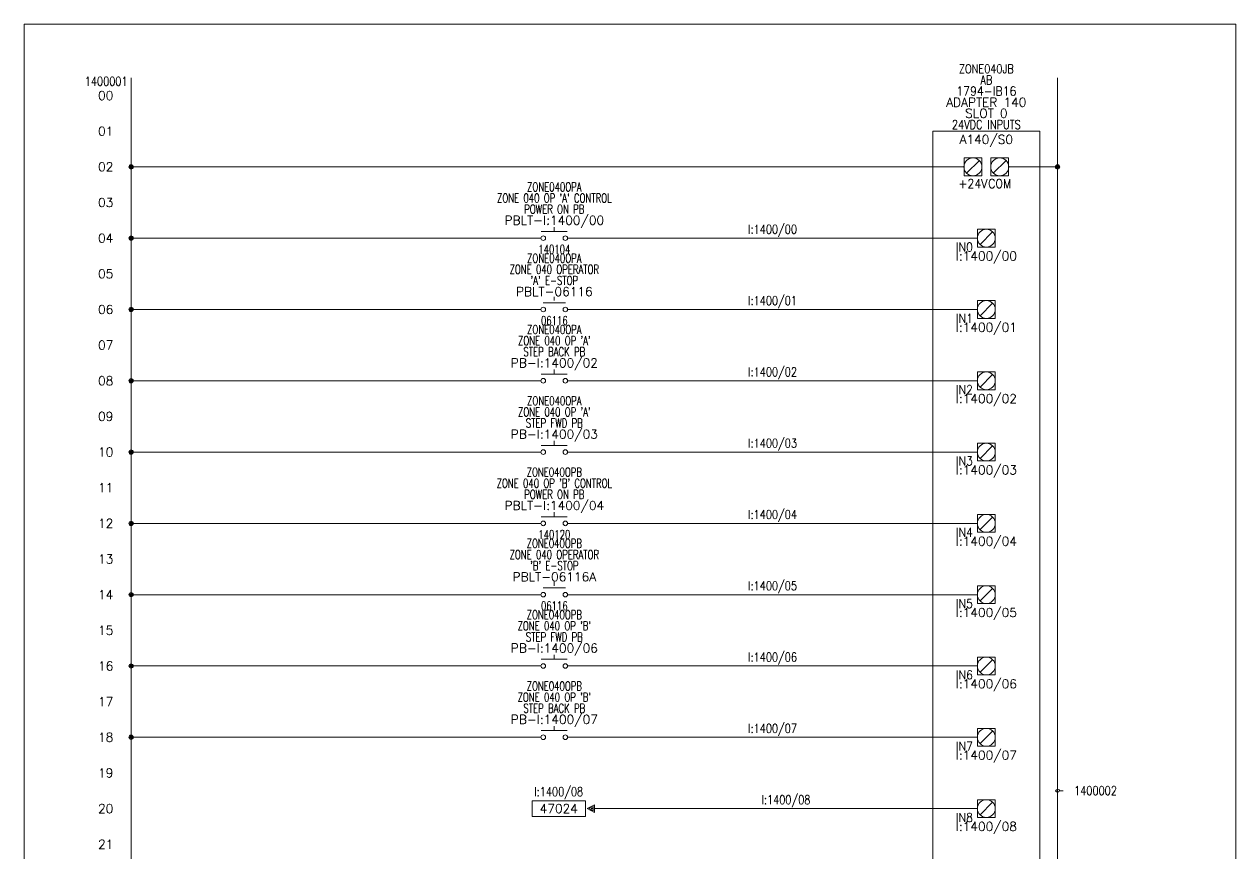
# Model space of a CAD drawing. Header units: inches. Extents: x 0 to 17, y 0 to 23.
# Drawn here: x 0 to 17, y 11.38 to 23 of the extents above; entities that cross this region are included whole.
import ezdxf
from ezdxf.enums import TextEntityAlignment as Align

# ---------------------------------------------------------------- set-up
doc = ezdxf.new("R2010")
doc.units = ezdxf.units.IN
doc.header["$MEASUREMENT"] = 0
doc.layers.get('0').update_dxf_attribs({"lineweight": 5})
for name, color, linetype, lineweight in [('DESC', 1, 'Continuous', 5), ('DESCCHILD', 1, 'Continuous', 5), ('LOC', 252, 'Continuous', 5), ('MISC', 2, 'Continuous', 5), ('SYMS', 7, 'Continuous', 5), ('TAGFIXED', 7, 'Continuous', 5), ('TAGS', 2, 'Continuous', 5), ('TERMS', 2, 'Continuous', 5), ('Title_Block_Info', 2, 'Continuous', 5), ('WIREFIXED', 3, 'Continuous', 5), ('WIRENO', 1, 'Continuous', 5), ('WIRES', 7, 'Continuous', 5), ('XREF', 1, 'Continuous', 5), ('XREFCHILD', 1, 'Continuous', 5)]:
    doc.layers.add(name, color=color, linetype=linetype, lineweight=lineweight)
doc.styles.get("Standard").update_dxf_attribs({"font": 'romans.shx'})
doc.styles.add('WD', font='romans.shx')

# ---------------------------------------------------------------- blocks, each defined once
blk = doc.blocks.new('TB_P')
at = {"color": 5, "linetype": 'Continuous'}
blk.add_lwpolyline([(0, 0), (17, 0), (17, 23), (0, 23)], close=True, dxfattribs=at)
at = {"color": 2, "linetype": 'Continuous', "style": 'WD', "flags": 1}
for tag, p in [('REV1_NO', (1.734, 3.29)), ('REV1_BY', (7.303, 3.29)), ('REV1_DATE', (9.562, 3.29)), ('REV2_NO', (1.734, 3.04)), ('REV2_BY', (7.303, 3.04)), ('REV2_DATE', (9.562, 3.04)), ('REV3_NO', (1.734, 2.79)), ('REV3_BY', (7.303, 2.79)), ('REV3_DATE', (9.562, 2.79)), ('REV4_NO', (1.734, 2.54)), ('REV4_BY', (7.303, 2.54)), ('REV4_DATE', (9.562, 2.54)), ('REV5_NO', (1.734, 2.29)), ('REV5_BY', (7.303, 2.29)), ('REV5_DATE', (9.562, 2.29)), ('REV6_NO', (1.734, 2.04)), ('REV6_BY', (7.303, 2.04)), ('REV6_DATE', (9.562, 2.04)), ('REV7_NO', (1.734, 1.79)), ('REV7_BY', (7.303, 1.79)), ('REV7_DATE', (9.562, 1.79)), ('REV8_NO', (1.734, 1.54)), ('REV8_BY', (7.303, 1.54)), ('REV8_DATE', (9.562, 1.54)), ('REV9_NO', (1.734, 1.29)), ('REV9_BY', (7.303, 1.29)), ('REV9_DATE', (9.562, 1.29))]:
    blk.add_attdef(tag, text='', height=0.15, dxfattribs=at).set_placement(p, align=Align.MIDDLE_CENTER)
for tag, p in [('REV1_CHANGE', (2.292, 3.29)), ('REV2_CHANGE', (2.292, 3.04)), ('REV3_CHANGE', (2.292, 2.79)), ('REV4_CHANGE', (2.292, 2.54)), ('REV5_CHANGE', (2.292, 2.29)), ('REV6_CHANGE', (2.292, 2.04)), ('REV7_CHANGE', (2.292, 1.79)), ('REV8_CHANGE', (2.292, 1.54)), ('REV9_CHANGE', (2.292, 1.29))]:
    blk.add_attdef(tag, text='', height=0.15, dxfattribs=at).set_placement(p, align=Align.MIDDLE_LEFT)
at = {"layer": 'Title_Block_Info', "ltscale": 0.1}
for tag, p in [('CUSTOMER', (6.842, 0.833)), ('JOB DESCRIPTION LINE', (6.842, 0.5)), ('DRAWING DESCRIPTION', (6.842, 0.167))]:
    blk.add_attdef(tag, text='', height=0.15, dxfattribs=at).set_placement(p, align=Align.MIDDLE_LEFT)
at = {"layer": 'Title_Block_Info', "ltscale": 0.1, "style": 'WD'}
for tag, p in [('JOB #', (12.752, 0.833)), ('SEC. NO.', (14.75, 0.833)), ('SHT. NO.', (16.312, 0.833)), ('NAME', (12.795, 0.5)), ('DATE', (14.496, 0.5)), ('REV', (16.194, 0.5))]:
    blk.add_attdef(tag, text='', height=0.125, dxfattribs=at).set_placement(p, align=Align.MIDDLE_CENTER)
blk.add_attdef('FILE NUMBER', text='', height=0.125, dxfattribs=at).set_placement((12.591, 0.167), align=Align.MIDDLE_LEFT)
blk = doc.blocks.new('WD_MLRH')
at = {"color": 2, "style": 'WD'}
blk.add_attdef('RUNGFIRST', text='', height=0.125, dxfattribs=at).set_placement((-0.25, 0), align=Align.MIDDLE_RIGHT)
at = {"style": 'WD', "flags": 1}
for tag, p in [('RUNGHORV', (-0.25, -0.127)), ('RUNGINC', (-0.25, -0.163)), ('WIRE-START', (-0.25, -0.356)), ('WIREMODE', (-0.25, -0.281)), ('RUNGDIST', (-0.25, -0.2)), ('RUNGCNT', (-0.25, -0.237)), ('WIREFMT', (-0.25, -0.321)), ('WIRE-GSUF', (-0.25, -0.396)), ('PH3SPACE', (-0.25, -0.437))]:
    blk.add_attdef(tag, text='', height=0.025, dxfattribs=at).set_placement(p, align=Align.RIGHT)
blk = doc.blocks.new('WD_WNV')
at = {"linetype": 'Continuous', "style": 'WD', "width": 0.8}
blk.add_attdef('WIRENO', text='', height=0.125, dxfattribs=at).set_placement((-0.05, 0), align=Align.MIDDLE_RIGHT)
blk = doc.blocks.new('PLCIO_12AFA')
at = {"layer": 'SYMS'}
for p, q in [((0.75, 0.5), (-0.75, 0.5)), ((-0.75, 0.5), (-0.75, -16.375)), ((0.75, -16.375), (0.75, 0.5)), ((-0.312, 0.125), (-0.062, 0.125)), ((-0.312, -0.125), (-0.312, 0.125)), ((-0.098, 0.089), (-0.277, -0.089)), ((-0.062, 0.125), (-0.062, -0.125)), ((0.062, 0.125), (0.312, 0.125)), ((0.062, -0.125), (0.062, 0.125)), ((0.277, 0.089), (0.098, -0.089)), ((0.312, 0.125), (0.312, -0.125)), ((-0.062, -0.125), (-0.312, -0.125)), ((0.312, -0.125), (0.062, -0.125)), ((-0.125, -0.875), (0.125, -0.875)), ((-0.125, -1.125), (-0.125, -0.875)), ((-0.125, -0.875), (0.125, -0.875)), ((-0.125, -1.125), (-0.125, -0.875)), ((0.088, -0.912), (-0.088, -1.088)), ((0.125, -0.875), (0.125, -1.125)), ((0.125, -0.875), (0.125, -1.125)), ((0.125, -1.125), (-0.125, -1.125)), ((0.125, -1.125), (-0.125, -1.125)), ((-0.125, -1.875), (0.125, -1.875)), ((-0.125, -2.125), (-0.125, -1.875)), ((-0.125, -1.875), (0.125, -1.875)), ((-0.125, -2.125), (-0.125, -1.875)), ((0.088, -1.912), (-0.088, -2.088)), ((0.125, -1.875), (0.125, -2.125)), ((0.125, -1.875), (0.125, -2.125)), ((0.125, -2.125), (-0.125, -2.125)), ((0.125, -2.125), (-0.125, -2.125)), ((-0.125, -2.875), (0.125, -2.875)), ((-0.125, -3.125), (-0.125, -2.875)), ((-0.125, -2.875), (0.125, -2.875)), ((-0.125, -3.125), (-0.125, -2.875)), ((0.125, -2.875), (0.125, -3.125)), ((0.125, -2.875), (0.125, -3.125)), ((0.088, -2.912), (-0.088, -3.088)), ((0.125, -3.125), (-0.125, -3.125)), ((0.125, -3.125), (-0.125, -3.125)), ((-0.125, -3.875), (0.125, -3.875)), ((-0.125, -4.125), (-0.125, -3.875)), ((-0.125, -3.875), (0.125, -3.875)), ((-0.125, -4.125), (-0.125, -3.875)), ((0.125, -3.875), (0.125, -4.125)), ((0.125, -3.875), (0.125, -4.125)), ((0.088, -3.912), (-0.088, -4.088)), ((0.125, -4.125), (-0.125, -4.125)), ((0.125, -4.125), (-0.125, -4.125)), ((-0.125, -4.875), (0.125, -4.875)), ((-0.125, -5.125), (-0.125, -4.875)), ((-0.125, -4.875), (0.125, -4.875)), ((-0.125, -5.125), (-0.125, -4.875)), ((0.088, -4.912), (-0.088, -5.088)), ((0.125, -4.875), (0.125, -5.125)), ((0.125, -4.875), (0.125, -5.125)), ((0.125, -5.125), (-0.125, -5.125)), ((0.125, -5.125), (-0.125, -5.125)), ((-0.125, -5.875), (0.125, -5.875)), ((-0.125, -6.125), (-0.125, -5.875)), ((-0.125, -5.875), (0.125, -5.875)), ((-0.125, -6.125), (-0.125, -5.875)), ((0.088, -5.912), (-0.088, -6.088)), ((0.125, -5.875), (0.125, -6.125)), ((0.125, -5.875), (0.125, -6.125)), ((0.125, -6.125), (-0.125, -6.125)), ((0.125, -6.125), (-0.125, -6.125)), ((-0.125, -6.875), (0.125, -6.875)), ((-0.125, -7.125), (-0.125, -6.875)), ((-0.125, -6.875), (0.125, -6.875)), ((-0.125, -7.125), (-0.125, -6.875)), ((0.088, -6.912), (-0.088, -7.088)), ((0.125, -6.875), (0.125, -7.125)), ((0.125, -6.875), (0.125, -7.125)), ((0.125, -7.125), (-0.125, -7.125)), ((0.125, -7.125), (-0.125, -7.125)), ((-0.125, -7.875), (0.125, -7.875)), ((-0.125, -8.125), (-0.125, -7.875)), ((-0.125, -7.875), (0.125, -7.875)), ((-0.125, -8.125), (-0.125, -7.875)), ((0.088, -7.912), (-0.088, -8.088)), ((0.125, -7.875), (0.125, -8.125)), ((0.125, -7.875), (0.125, -8.125)), ((0.125, -8.125), (-0.125, -8.125)), ((0.125, -8.125), (-0.125, -8.125)), ((-0.125, -8.875), (0.125, -8.875)), ((-0.125, -9.125), (-0.125, -8.875)), ((-0.125, -8.875), (0.125, -8.875)), ((-0.125, -9.125), (-0.125, -8.875)), ((0.088, -8.912), (-0.088, -9.088)), ((0.125, -8.875), (0.125, -9.125)), ((0.125, -8.875), (0.125, -9.125)), ((0.125, -9.125), (-0.125, -9.125)), ((0.125, -9.125), (-0.125, -9.125)), ((-0.125, -9.875), (0.125, -9.875)), ((-0.125, -10.125), (-0.125, -9.875)), ((-0.125, -9.875), (0.125, -9.875)), ((-0.125, -10.125), (-0.125, -9.875)), ((0.088, -9.912), (-0.088, -10.088)), ((0.125, -9.875), (0.125, -10.125)), ((0.125, -9.875), (0.125, -10.125)), ((0.125, -10.125), (-0.125, -10.125)), ((0.125, -10.125), (-0.125, -10.125)), ((-0.125, -10.875), (0.125, -10.875)), ((-0.125, -11.125), (-0.125, -10.875)), ((-0.125, -10.875), (0.125, -10.875)), ((-0.125, -11.125), (-0.125, -10.875)), ((0.125, -10.875), (0.125, -11.125)), ((0.125, -10.875), (0.125, -11.125)), ((0.088, -10.912), (-0.088, -11.088)), ((0.125, -11.125), (-0.125, -11.125)), ((0.125, -11.125), (-0.125, -11.125)), ((-0.125, -11.875), (0.125, -11.875)), ((-0.125, -12.125), (-0.125, -11.875)), ((-0.125, -11.875), (0.125, -11.875)), ((-0.125, -12.125), (-0.125, -11.875)), ((0.125, -11.875), (0.125, -12.125)), ((0.125, -11.875), (0.125, -12.125)), ((0.088, -11.912), (-0.088, -12.088)), ((0.125, -12.125), (-0.125, -12.125)), ((0.125, -12.125), (-0.125, -12.125)), ((-0.125, -12.875), (0.125, -12.875)), ((-0.125, -13.125), (-0.125, -12.875)), ((-0.125, -12.875), (0.125, -12.875)), ((-0.125, -13.125), (-0.125, -12.875)), ((0.088, -12.912), (-0.088, -13.088)), ((0.125, -12.875), (0.125, -13.125)), ((0.125, -12.875), (0.125, -13.125)), ((0.125, -13.125), (-0.125, -13.125)), ((0.125, -13.125), (-0.125, -13.125)), ((-0.125, -13.875), (0.125, -13.875)), ((-0.125, -14.125), (-0.125, -13.875)), ((-0.125, -13.875), (0.125, -13.875)), ((-0.125, -14.125), (-0.125, -13.875)), ((0.088, -13.912), (-0.088, -14.088)), ((0.125, -13.875), (0.125, -14.125)), ((0.125, -13.875), (0.125, -14.125)), ((0.125, -14.125), (-0.125, -14.125)), ((0.125, -14.125), (-0.125, -14.125)), ((-0.125, -14.875), (0.125, -14.875)), ((-0.125, -15.125), (-0.125, -14.875)), ((-0.125, -14.875), (0.125, -14.875)), ((-0.125, -15.125), (-0.125, -14.875)), ((0.088, -14.912), (-0.088, -15.088)), ((0.125, -14.875), (0.125, -15.125)), ((0.125, -14.875), (0.125, -15.125)), ((0.125, -15.125), (-0.125, -15.125)), ((0.125, -15.125), (-0.125, -15.125)), ((-0.125, -15.875), (0.125, -15.875)), ((-0.125, -16.125), (-0.125, -15.875)), ((-0.125, -15.875), (0.125, -15.875)), ((-0.125, -16.125), (-0.125, -15.875)), ((0.088, -15.912), (-0.088, -16.088)), ((0.125, -15.875), (0.125, -16.125)), ((0.125, -15.875), (0.125, -16.125)), ((0.125, -16.125), (-0.125, -16.125)), ((0.125, -16.125), (-0.125, -16.125)), ((-0.75, -16.375), (0.75, -16.375))]:
    blk.add_line(p, q, dxfattribs=at)
for centre, radius in [((-0.188, 0), 0.126), ((0.188, 0), 0.126), ((0, -1), 0.125), ((0, -2), 0.125), ((0, -3), 0.125), ((0, -4), 0.125), ((0, -5), 0.125), ((0, -6), 0.125), ((0, -7), 0.125), ((0, -8), 0.125), ((0, -9), 0.125), ((0, -10), 0.125), ((0, -11), 0.125), ((0, -12), 0.125), ((0, -13), 0.125), ((0, -14), 0.125), ((0, -15), 0.125), ((0, -16), 0.125)]:
    blk.add_circle(centre, radius, dxfattribs=at)
at = {"layer": 'SYMS', "style": 'WD'}
for tag, width, p in [('INST', 0.8, (0, 1.482)), ('LOC', 0.8, (0, 1.312)), ('MFG', 0.8, (0, 1.156)), ('CAT', 0.9, (0, 1)), ('DESC', 0.8, (0, 0.53)), ('TERM01L', 0.75, (-0.188, 0.156)), ('TERM01R', 0.75, (0.188, 0.156)), ('TERM02', 0.9, (0, -0.812)), ('TERM03', 0.9, (0, -1.812)), ('TERM04', 0.9, (0, -2.812)), ('TERM05', 0.9, (0, -3.812)), ('TERM06', 0.9, (0, -4.812)), ('TERM07', 0.9, (0, -5.812)), ('TERM08', 0.9, (0, -6.812)), ('TERM09', 0.9, (0, -7.812)), ('TERM10', 0.9, (0, -8.812)), ('TERM11', 0.9, (0, -9.812)), ('TERM12', 0.9, (0, -10.812)), ('TERM13', 0.9, (0, -11.812)), ('TERM14', 0.9, (0, -12.812)), ('TERM15', 0.9, (0, -13.812)), ('TERM16', 0.9, (0, -14.812)), ('TERM17', 0.9, (0, -15.812))]:
    blk.add_attdef(tag, text='', height=0.125, dxfattribs=dict(at, width=width)).set_placement(p, align=Align.CENTER)
at = {"layer": 'SYMS', "linetype": 'Continuous', "style": 'WD', "flags": 9}
blk.add_attdef('ASSYCODE', text='', height=0.01, dxfattribs=at).set_placement((0.23, 1.071), align=Align.CENTER)
at = {"layer": 'SYMS', "style": 'WD'}
for tag, p in [('LINE1', (0, 0.844)), ('LINE2', (0, 0.688)), ('TAG', (0, 0.322))]:
    blk.add_attdef(tag, text='', height=0.125, dxfattribs=at).set_placement(p, align=Align.CENTER)
at = {"layer": 'SYMS', "style": 'WD', "flags": 1}
for tag, p in [('X4TERM01L', (-0.312, 0)), ('X1TERM01R', (0.312, 0)), ('X4TERM02', (-0.125, -1)), ('X4TERM03', (-0.125, -2)), ('X4TERM04', (-0.125, -3)), ('X4TERM05', (-0.125, -4)), ('X4TERM06', (-0.125, -5)), ('X4TERM07', (-0.125, -6)), ('X4TERM08', (-0.125, -7)), ('X4TERM09', (-0.125, -8)), ('X4TERM10', (-0.125, -9)), ('X4TERM11', (-0.125, -10)), ('X4TERM12', (-0.125, -11)), ('X4TERM13', (-0.125, -12)), ('X4TERM14', (-0.125, -13)), ('X4TERM15', (-0.125, -14)), ('X4TERM16', (-0.125, -15)), ('X4TERM17', (-0.125, -16))]:
    blk.add_attdef(tag, p, '', height=0.01, dxfattribs=at)
at = {"layer": 'SYMS', "style": 'WD', "width": 0.9}
for tag, p in [('TERMDESC01L', (-0.188, -0.172)), ('TERMDESC01R', (0.188, -0.172))]:
    blk.add_attdef(tag, text='', height=0.125, dxfattribs=at).set_placement(p, align=Align.TOP_CENTER)
for tag, p in [('DESCA02', (1.25, -0.969)), ('DESCB02', (1.25, -1.125)), ('DESCC02', (1.25, -1.281)), ('DESCD02', (1.25, -1.438)), ('DESCE02', (1.25, -1.594)), ('DESCA03', (1.25, -1.969)), ('DESCB03', (1.25, -2.125)), ('DESCC03', (1.25, -2.281)), ('DESCD03', (1.25, -2.438)), ('DESCE03', (1.25, -2.594)), ('DESCA04', (1.25, -2.969)), ('DESCB04', (1.25, -3.125)), ('DESCC04', (1.25, -3.281)), ('DESCD04', (1.25, -3.438)), ('DESCE04', (1.25, -3.594)), ('DESCA05', (1.25, -3.969)), ('DESCB05', (1.25, -4.125)), ('DESCC05', (1.25, -4.281)), ('DESCD05', (1.25, -4.438)), ('DESCE05', (1.25, -4.594)), ('DESCA06', (1.25, -4.969)), ('DESCB06', (1.25, -5.125)), ('DESCC06', (1.25, -5.281)), ('DESCD06', (1.25, -5.438)), ('DESCE06', (1.25, -5.594)), ('DESCA07', (1.25, -5.969)), ('DESCB07', (1.25, -6.125)), ('DESCC07', (1.25, -6.281)), ('DESCD07', (1.25, -6.438)), ('DESCE07', (1.25, -6.594)), ('DESCA08', (1.25, -6.969)), ('DESCB08', (1.25, -7.125)), ('DESCC08', (1.25, -7.281)), ('DESCD08', (1.25, -7.438)), ('DESCE08', (1.25, -7.594)), ('DESCA09', (1.25, -7.969)), ('DESCB09', (1.25, -8.125)), ('DESCC09', (1.25, -8.281)), ('DESCD09', (1.25, -8.438)), ('DESCE09', (1.25, -8.594)), ('DESCA10', (1.25, -8.969)), ('DESCB10', (1.25, -9.125)), ('DESCC10', (1.25, -9.281)), ('DESCD10', (1.25, -9.438)), ('DESCE10', (1.25, -9.594)), ('DESCA11', (1.25, -9.969)), ('DESCB11', (1.25, -10.125)), ('DESCC11', (1.25, -10.281)), ('DESCD11', (1.25, -10.438)), ('DESCE11', (1.25, -10.594)), ('DESCA12', (1.25, -10.969)), ('DESCB12', (1.25, -11.125)), ('DESCC12', (1.25, -11.281)), ('DESCD12', (1.25, -11.438)), ('DESCE12', (1.25, -11.594)), ('DESCA13', (1.25, -11.969)), ('DESCB13', (1.25, -12.125)), ('DESCC13', (1.25, -12.281)), ('DESCD13', (1.25, -12.438)), ('DESCE13', (1.25, -12.594)), ('DESCA14', (1.25, -12.969)), ('DESCB14', (1.25, -13.125)), ('DESCC14', (1.25, -13.281)), ('DESCD14', (1.25, -13.438)), ('DESCE14', (1.25, -13.594)), ('DESCA15', (1.25, -13.969)), ('DESCB15', (1.25, -14.125)), ('DESCC15', (1.25, -14.281)), ('DESCD15', (1.25, -14.438)), ('DESCE15', (1.25, -14.594)), ('DESCA16', (1.25, -14.969)), ('DESCB16', (1.25, -15.125)), ('DESCC16', (1.25, -15.281)), ('DESCD16', (1.25, -15.438)), ('DESCE16', (1.25, -15.594)), ('DESCA17', (1.25, -15.969)), ('DESCB17', (1.25, -16.125)), ('DESCC17', (1.25, -16.281)), ('DESCD17', (1.25, -16.438)), ('DESCE17', (1.25, -16.594))]:
    blk.add_attdef(tag, p, '', height=0.125, dxfattribs=at)
for tag, p in [('TERMDESC02', (-0.188, -1.062)), ('TERMDESC03', (-0.188, -2.062)), ('TERMDESC04', (-0.188, -3.062)), ('TERMDESC05', (-0.188, -4.062)), ('TERMDESC06', (-0.188, -5.062)), ('TERMDESC07', (-0.188, -6.062)), ('TERMDESC08', (-0.188, -7.062)), ('TERMDESC09', (-0.188, -8.062)), ('TERMDESC10', (-0.188, -9.062)), ('TERMDESC11', (-0.188, -10.062)), ('TERMDESC12', (-0.188, -11.062)), ('TERMDESC13', (-0.188, -12.062)), ('TERMDESC14', (-0.188, -13.062)), ('TERMDESC15', (-0.188, -14.062)), ('TERMDESC16', (-0.188, -15.062)), ('TERMDESC17', (-0.188, -16.062))]:
    blk.add_attdef(tag, text='', height=0.125, dxfattribs=at).set_placement(p, align=Align.TOP_RIGHT)
at = {"layer": 'SYMS', "style": 'WD'}
for tag, p in [('TAGA02', (0, -1.188)), ('TAGA03', (0, -2.188)), ('TAGA04', (0, -3.188)), ('TAGA05', (0, -4.188)), ('TAGA06', (0, -5.188)), ('TAGA07', (0, -6.188)), ('TAGA08', (0, -7.188)), ('TAGA09', (0, -8.188)), ('TAGA10', (0, -9.188)), ('TAGA11', (0, -10.188)), ('TAGA12', (0, -11.188)), ('TAGA13', (0, -12.188)), ('TAGA14', (0, -13.188)), ('TAGA15', (0, -14.188)), ('TAGA16', (0, -15.188)), ('TAGA17', (0, -16.188))]:
    blk.add_attdef(tag, text='', height=0.125, dxfattribs=at).set_placement(p, align=Align.TOP_CENTER)
blk = doc.blocks.new('WDDOT')
for radius in [0.03, 0.0187, 0.00929]:
    blk.add_circle((0, 0), radius)
blk = doc.blocks.new('HPB11L')
for p, q in [((-0.185, 0.094), (0.18, 0.094)), ((0, 0.156), (0, 0.094))]:
    blk.add_line(p, q)
for centre in [(-0.155, 0), (0.155, 0)]:
    blk.add_circle(centre, 0.0322)
at = {"style": 'WD', "width": 0.7}
for tag, p in [('INST', (0, 0.826)), ('LOC', (0, 0.656)), ('DESC1', (0, 0.5)), ('DESC2', (0, 0.344)), ('XREF', (0, -0.219))]:
    blk.add_attdef(tag, text='', height=0.125, dxfattribs=at).set_placement(p, align=Align.CENTER)
at = {"style": 'WD'}
blk.add_attdef('TAG1', text='', height=0.125, dxfattribs=at).set_placement((0, 0.188), align=Align.CENTER)
for tag, p in [('X2LINK', (0, 0.219)), ('X8LINK', (0, 0))]:
    blk.add_attdef(tag, p, '', height=0.01, dxfattribs=at)
for tag, p, flags in [('X4TERM01', (-0.188, 0), 1), ('X1TERM02', (0.188, 0), 1), ('FAMILY', (0.205, 0.152), 9), ('CONTACT', (0.205, 0.136), 1)]:
    blk.add_attdef(tag, p, '', height=0.01, dxfattribs=dict(at, flags=flags))
at = {"linetype": 'Continuous', "style": 'WD', "flags": 9}
for tag, p in [('ASSYCODE', (0.233, 0.073)), ('MFG', (0.228, 0.089)), ('CAT', (0.23, 0.108))]:
    blk.add_attdef(tag, text='', height=0.01, dxfattribs=at).set_placement(p, align=Align.CENTER)
at = {"linetype": 'Continuous', "style": 'WD', "flags": 8}
blk.add_attdef('TERM01', text='', height=0.125, dxfattribs=at).set_placement((-0.25, -0.031), align=Align.TOP_RIGHT)
blk.add_attdef('TERM02', text='', height=0.125, dxfattribs=at).set_placement((0.25, -0.031), align=Align.TOP_LEFT)
blk = doc.blocks.new('HPB11')
for p, q in [((-0.185, 0.094), (0.18, 0.094)), ((0, 0.156), (0, 0.094))]:
    blk.add_line(p, q)
for centre in [(-0.155, 0), (0.155, 0)]:
    blk.add_circle(centre, 0.0322)
at = {"style": 'WD', "width": 0.7}
for tag, p in [('INST', (0, 0.826)), ('LOC', (0, 0.656)), ('DESC1', (0, 0.5)), ('DESC2', (0, 0.344)), ('XREF', (0, -0.219))]:
    blk.add_attdef(tag, text='', height=0.125, dxfattribs=at).set_placement(p, align=Align.CENTER)
at = {"style": 'WD'}
blk.add_attdef('TAG1', text='', height=0.125, dxfattribs=at).set_placement((0, 0.188), align=Align.CENTER)
for tag, p in [('X2LINK', (0, 0.219)), ('X8LINK', (0, 0))]:
    blk.add_attdef(tag, p, '', height=0.01, dxfattribs=at)
for tag, p, flags in [('X4TERM01', (-0.188, 0), 1), ('X1TERM02', (0.188, 0), 1), ('FAMILY', (0.205, 0.152), 9), ('CONTACT', (0.205, 0.136), 1)]:
    blk.add_attdef(tag, p, '', height=0.01, dxfattribs=dict(at, flags=flags))
at = {"linetype": 'Continuous', "style": 'WD', "flags": 9}
for tag, p in [('ASSYCODE', (0.23, 0.071)), ('MFG', (0.228, 0.089)), ('CAT', (0.23, 0.108))]:
    blk.add_attdef(tag, text='', height=0.01, dxfattribs=at).set_placement(p, align=Align.CENTER)
at = {"linetype": 'Continuous', "style": 'WD', "flags": 8}
blk.add_attdef('TERM01', text='', height=0.125, dxfattribs=at).set_placement((-0.25, -0.031), align=Align.TOP_RIGHT)
blk.add_attdef('TERM02', text='', height=0.125, dxfattribs=at).set_placement((0.25, -0.031), align=Align.TOP_LEFT)
blk = doc.blocks.new('HPB21')
for p, q in [((0, 0.178), (0, 0.125)), ((-0.156, 0.094), (0.156, 0.094))]:
    blk.add_line(p, q)
for centre in [(-0.155, 0), (0.155, 0)]:
    blk.add_circle(centre, 0.0322)
at = {"style": 'WD', "width": 0.7}
for tag, p in [('INST', (0, 0.826)), ('LOC', (0, 0.656)), ('DESC1', (0, 0.5)), ('DESC2', (0, 0.344)), ('XREF', (0, -0.219))]:
    blk.add_attdef(tag, text='', height=0.125, dxfattribs=at).set_placement(p, align=Align.CENTER)
at = {"style": 'WD'}
blk.add_attdef('TAG2', text='', height=0.125, dxfattribs=at).set_placement((0, 0.188), align=Align.CENTER)
for tag, p in [('X2LINK', (0, 0.219)), ('X8LINK', (0, 0))]:
    blk.add_attdef(tag, p, '', height=0.01, dxfattribs=at)
for tag, p, flags in [('X4TERM01', (-0.188, 0), 1), ('FAMILY', (0.056, 0.127), 9), ('CONTACT', (0.056, 0.111), 9), ('X1TERM02', (0.188, 0), 1)]:
    blk.add_attdef(tag, p, '', height=0.01, dxfattribs=dict(at, flags=flags))
at = {"linetype": 'Continuous', "style": 'WD', "flags": 8}
blk.add_attdef('TERM01', text='', height=0.125, dxfattribs=at).set_placement((-0.25, -0.031), align=Align.TOP_RIGHT)
blk.add_attdef('TERM02', text='', height=0.125, dxfattribs=at).set_placement((0.25, -0.031), align=Align.TOP_LEFT)
blk = doc.blocks.new('WD_WNH')
at = {"linetype": 'Continuous', "style": 'WD', "width": 0.8}
blk.add_attdef('WIRENO', text='', height=0.125, dxfattribs=at).set_placement((0, 0.0625), align=Align.CENTER)
blk = doc.blocks.new('HA2S3')
for p, q in [((-0.125, 0.109), (-0.875, 0.109)), ((-0.875, 0.109), (-0.875, -0.109)), ((-0.125, 0.109), (-0.125, -0.109)), ((0, 0.055), (-0.102, 0)), ((-0.102, 0), (0, -0.055)), ((-0.078, 0), (-0.016, 0.031)), ((-0.016, -0.031), (-0.078, 0)), ((-0.047, 0), (-0.031, 0.008)), ((-0.031, -0.008), (-0.047, 0)), ((-0.031, 0.008), (-0.031, -0.008)), ((-0.016, 0.031), (-0.016, -0.031)), ((0, -0.055), (0, 0.055)), ((-0.875, -0.109), (-0.125, -0.109))]:
    blk.add_line(p, q)
at = {"style": 'WD', "width": 0.8, "flags": 8}
for tag, p in [('DESC1', (-0.5, 0.487)), ('WIRENO', (-0.5, 0.3))]:
    blk.add_attdef(tag, text='', height=0.125, dxfattribs=at).set_placement(p, align=Align.TOP_CENTER)
at = {"style": 'WD'}
blk.add_attdef('XREF', text='', height=0.125, dxfattribs=at).set_placement((-0.5, -0.062), align=Align.CENTER)
at = {"style": 'WD', "flags": 1}
for tag, p in [('SIGCODE', (-0.099, 0.066)), ('X1TERM01', (0, 0))]:
    blk.add_attdef(tag, p, '', height=0.01, dxfattribs=at)

msp = doc.modelspace()

# ---------------------------------------------------------------- linework, layer by layer
at = {"layer": 'WIRENO'}
msp.add_lwpolyline([(14.576, 12.251), (14.531, 12.251), (14.515, 12.266), (14.484, 12.265), (14.469, 12.249), (14.485, 12.234), (14.516, 12.235), (14.524, 12.243)], dxfattribs=at)
at = {"layer": 'WIRES'}
for p, q in [((1.5, 22.25), (1.5, 2.25)), ((14.5, 22.25), (14.5, 2.25)), ((1.5, 21), (13.188, 21)), ((13.812, 21), (14.5, 21)), ((1.5, 20), (7.25, 20)), ((7.625, 20), (13.375, 20)), ((1.5, 19), (7.25, 19)), ((7.625, 19), (13.375, 19)), ((1.5, 18), (7.25, 18)), ((7.625, 18), (13.375, 18)), ((1.5, 17), (7.25, 17)), ((7.625, 17), (13.375, 17)), ((1.5, 16), (7.25, 16)), ((7.625, 16), (13.375, 16)), ((1.5, 15), (7.25, 15)), ((7.625, 15), (13.375, 15)), ((1.5, 14), (7.25, 14)), ((7.625, 14), (13.375, 14)), ((1.5, 13), (7.25, 13)), ((7.625, 13), (13.375, 13)), ((13.375, 12), (8, 12))]:
    msp.add_line(p, q, dxfattribs=at)

# ---------------------------------------------------------------- block references
msp.add_blockref('TB_P', (0, 0))
msp.add_blockref('WD_MLRH', (1.5, 22)).add_auto_attribs({'RUNGFIRST': '00'})
at = {"layer": 'SYMS'}
ref = msp.add_blockref('PLCIO_12AFA', (13.5, 21), dxfattribs=at)
ref.add_attrib('TERMDESC01L', '+24V', dxfattribs={"layer": 'TERMS', "height": 0.125, "style": 'WD', "width": 0.9}).set_placement((13.312, 20.828), align=Align.TOP_CENTER)
ref.add_attrib('TERMDESC01R', 'COM', dxfattribs={"layer": 'TERMS', "height": 0.125, "style": 'WD', "width": 0.9}).set_placement((13.688, 20.828), align=Align.TOP_CENTER)
ref.add_attrib('CAT', '1794-IB16', dxfattribs={"layer": 'MISC', "height": 0.125, "style": 'WD', "width": 0.9}).set_placement((13.5, 22), align=Align.CENTER)
ref.add_attrib('TAG', 'A140/S0', dxfattribs={"layer": 'TAGS', "height": 0.125, "style": 'WD'}).set_placement((13.5, 21.322), align=Align.CENTER)
ref.add_attrib('LINE1', 'ADAPTER 140', dxfattribs={"layer": 'MISC', "height": 0.125, "style": 'WD'}).set_placement((13.5, 21.844), align=Align.CENTER)
ref.add_attrib('DESC', '24VDC INPUTS', dxfattribs={"layer": 'DESC', "height": 0.125, "style": 'WD', "width": 0.8}).set_placement((13.5, 21.53), align=Align.CENTER)
ref.add_attrib('LINE2', 'SLOT 0', dxfattribs={"layer": 'MISC', "height": 0.125, "style": 'WD'}).set_placement((13.5, 21.688), align=Align.CENTER)
ref.add_attrib('MFG', 'AB', dxfattribs={"layer": 'MISC', "height": 0.125, "style": 'WD', "width": 0.8}).set_placement((13.5, 22.156), align=Align.CENTER)
ref.add_attrib('LOC', 'ZONE040JB', dxfattribs={"layer": 'LOC', "height": 0.125, "style": 'WD', "width": 0.8}).set_placement((13.5, 22.312), align=Align.CENTER)
ref.add_attrib('TAGA02', 'I:1400/00', dxfattribs={"layer": 'TAGS', "height": 0.125, "style": 'WD'}).set_placement((13.5, 19.812), align=Align.TOP_CENTER)
ref.add_attrib('TERMDESC02', 'IN0', dxfattribs={"layer": 'TERMS', "height": 0.125, "style": 'WD', "width": 0.9}).set_placement((13.312, 19.938), align=Align.TOP_RIGHT)
ref.add_attrib('TAGA03', 'I:1400/01', dxfattribs={"layer": 'TAGS', "height": 0.125, "style": 'WD'}).set_placement((13.5, 18.812), align=Align.TOP_CENTER)
ref.add_attrib('TERMDESC03', 'IN1', dxfattribs={"layer": 'TERMS', "height": 0.125, "style": 'WD', "width": 0.9}).set_placement((13.312, 18.938), align=Align.TOP_RIGHT)
ref.add_attrib('TAGA04', 'I:1400/02', dxfattribs={"layer": 'TAGS', "height": 0.125, "style": 'WD'}).set_placement((13.5, 17.812), align=Align.TOP_CENTER)
ref.add_attrib('TERMDESC04', 'IN2', dxfattribs={"layer": 'TERMS', "height": 0.125, "style": 'WD', "width": 0.9}).set_placement((13.312, 17.938), align=Align.TOP_RIGHT)
ref.add_attrib('TAGA05', 'I:1400/03', dxfattribs={"layer": 'TAGS', "height": 0.125, "style": 'WD'}).set_placement((13.5, 16.812), align=Align.TOP_CENTER)
ref.add_attrib('TERMDESC05', 'IN3', dxfattribs={"layer": 'TERMS', "height": 0.125, "style": 'WD', "width": 0.9}).set_placement((13.312, 16.938), align=Align.TOP_RIGHT)
ref.add_attrib('TAGA06', 'I:1400/04', dxfattribs={"layer": 'TAGS', "height": 0.125, "style": 'WD'}).set_placement((13.5, 15.812), align=Align.TOP_CENTER)
ref.add_attrib('TERMDESC06', 'IN4', dxfattribs={"layer": 'TERMS', "height": 0.125, "style": 'WD', "width": 0.9}).set_placement((13.312, 15.938), align=Align.TOP_RIGHT)
ref.add_attrib('TAGA07', 'I:1400/05', dxfattribs={"layer": 'TAGS', "height": 0.125, "style": 'WD'}).set_placement((13.5, 14.812), align=Align.TOP_CENTER)
ref.add_attrib('TERMDESC07', 'IN5', dxfattribs={"layer": 'TERMS', "height": 0.125, "style": 'WD', "width": 0.9}).set_placement((13.312, 14.938), align=Align.TOP_RIGHT)
ref.add_attrib('TAGA08', 'I:1400/06', dxfattribs={"layer": 'TAGS', "height": 0.125, "style": 'WD'}).set_placement((13.5, 13.812), align=Align.TOP_CENTER)
ref.add_attrib('TERMDESC08', 'IN6', dxfattribs={"layer": 'TERMS', "height": 0.125, "style": 'WD', "width": 0.9}).set_placement((13.312, 13.938), align=Align.TOP_RIGHT)
ref.add_attrib('TAGA09', 'I:1400/07', dxfattribs={"layer": 'TAGS', "height": 0.125, "style": 'WD'}).set_placement((13.5, 12.812), align=Align.TOP_CENTER)
ref.add_attrib('TERMDESC09', 'IN7', dxfattribs={"layer": 'TERMS', "height": 0.125, "style": 'WD', "width": 0.9}).set_placement((13.312, 12.938), align=Align.TOP_RIGHT)
ref.add_attrib('TAGA10', 'I:1400/08', dxfattribs={"layer": 'TAGS', "height": 0.125, "style": 'WD'}).set_placement((13.5, 11.812), align=Align.TOP_CENTER)
ref.add_attrib('TERMDESC10', 'IN8', dxfattribs={"layer": 'TERMS', "height": 0.125, "style": 'WD', "width": 0.9}).set_placement((13.312, 11.938), align=Align.TOP_RIGHT)
ref.add_attrib('TAGA11', 'I:1400/09', dxfattribs={"layer": 'TAGS', "height": 0.125, "style": 'WD'}).set_placement((13.5, 10.812), align=Align.TOP_CENTER)
ref.add_attrib('TERMDESC11', 'IN9', dxfattribs={"layer": 'TERMS', "height": 0.125, "style": 'WD', "width": 0.9}).set_placement((13.312, 10.938), align=Align.TOP_RIGHT)
ref.add_attrib('TAGA12', 'I:1400/10', dxfattribs={"layer": 'TAGS', "height": 0.125, "style": 'WD'}).set_placement((13.5, 9.812), align=Align.TOP_CENTER)
ref.add_attrib('TERMDESC12', 'IN10', dxfattribs={"layer": 'TERMS', "height": 0.125, "style": 'WD', "width": 0.9}).set_placement((13.312, 9.938), align=Align.TOP_RIGHT)
ref.add_attrib('TAGA13', 'I:1400/11', dxfattribs={"layer": 'TAGS', "height": 0.125, "style": 'WD'}).set_placement((13.5, 8.812), align=Align.TOP_CENTER)
ref.add_attrib('TERMDESC13', 'IN11', dxfattribs={"layer": 'TERMS', "height": 0.125, "style": 'WD', "width": 0.9}).set_placement((13.312, 8.938), align=Align.TOP_RIGHT)
ref.add_attrib('TAGA14', 'I:1400/12', dxfattribs={"layer": 'TAGS', "height": 0.125, "style": 'WD'}).set_placement((13.5, 7.812), align=Align.TOP_CENTER)
ref.add_attrib('TERMDESC14', 'IN12', dxfattribs={"layer": 'TERMS', "height": 0.125, "style": 'WD', "width": 0.9}).set_placement((13.312, 7.938), align=Align.TOP_RIGHT)
ref.add_attrib('TAGA15', 'I:1400/13', dxfattribs={"layer": 'TAGS', "height": 0.125, "style": 'WD'}).set_placement((13.5, 6.812), align=Align.TOP_CENTER)
ref.add_attrib('TERMDESC15', 'IN13', dxfattribs={"layer": 'TERMS', "height": 0.125, "style": 'WD', "width": 0.9}).set_placement((13.312, 6.938), align=Align.TOP_RIGHT)
ref.add_attrib('TAGA16', 'I:1400/14', dxfattribs={"layer": 'TAGS', "height": 0.125, "style": 'WD'}).set_placement((13.5, 5.812), align=Align.TOP_CENTER)
ref.add_attrib('TERMDESC16', 'IN14', dxfattribs={"layer": 'TERMS', "height": 0.125, "style": 'WD', "width": 0.9}).set_placement((13.312, 5.938), align=Align.TOP_RIGHT)
ref.add_attrib('TAGA17', 'I:1400/15', dxfattribs={"layer": 'TAGS', "height": 0.125, "style": 'WD'}).set_placement((13.5, 4.812), align=Align.TOP_CENTER)
ref.add_attrib('TERMDESC17', 'IN15', dxfattribs={"layer": 'TERMS', "height": 0.125, "style": 'WD', "width": 0.9}).set_placement((13.312, 4.938), align=Align.TOP_RIGHT)
for p in [(1.5, 21), (14.5, 21), (1.5, 20), (1.5, 19), (1.5, 18), (1.5, 17), (1.5, 16), (1.5, 15), (1.5, 14), (1.5, 13)]:
    msp.add_blockref('WDDOT', p, dxfattribs=at)
ref = msp.add_blockref('HPB11L', (7.438, 20), dxfattribs=at)
ref.add_attrib('TAG1F', 'PBLT-I:1400/00', dxfattribs={"layer": 'TAGFIXED', "height": 0.125, "style": 'WD'}).set_placement((7.438, 20.188), align=Align.CENTER)
ref.add_attrib('DESC1', "ZONE 040 OP 'A' CONTROL", dxfattribs={"layer": 'DESC', "height": 0.125, "style": 'WD', "width": 0.7}).set_placement((7.438, 20.5), align=Align.CENTER)
ref.add_attrib('DESC2', 'POWER ON PB', dxfattribs={"layer": 'DESC', "height": 0.125, "style": 'WD', "width": 0.7}).set_placement((7.438, 20.344), align=Align.CENTER)
ref.add_attrib('XREF', '140104', dxfattribs={"layer": 'XREF', "height": 0.125, "style": 'WD', "width": 0.7}).set_placement((7.438, 19.781), align=Align.CENTER)
ref.add_attrib('LOC', 'ZONE040OPA', dxfattribs={"layer": 'LOC', "height": 0.125, "style": 'WD', "width": 0.7}).set_placement((7.438, 20.656), align=Align.CENTER)
ref = msp.add_blockref('HPB21', (7.438, 19), dxfattribs=at)
ref.add_attrib('TAG2', 'PBLT-06116', dxfattribs={"layer": 'TAGS', "height": 0.125, "style": 'WD'}).set_placement((7.438, 19.188), align=Align.CENTER)
ref.add_attrib('DESC1', 'ZONE 040 OPERATOR', dxfattribs={"layer": 'DESCCHILD', "height": 0.125, "style": 'WD', "width": 0.7}).set_placement((7.438, 19.5), align=Align.CENTER)
ref.add_attrib('DESC2', "'A' E-STOP", dxfattribs={"layer": 'DESCCHILD', "height": 0.125, "style": 'WD', "width": 0.7}).set_placement((7.438, 19.344), align=Align.CENTER)
ref.add_attrib('XREF', '06116', dxfattribs={"layer": 'XREFCHILD', "height": 0.125, "style": 'WD', "width": 0.7}).set_placement((7.438, 18.781), align=Align.CENTER)
ref.add_attrib('LOC', 'ZONE040OPA', dxfattribs={"layer": 'LOC', "height": 0.125, "style": 'WD', "width": 0.7}).set_placement((7.438, 19.656), align=Align.CENTER)
ref = msp.add_blockref('HPB11', (7.438, 18), dxfattribs=at)
ref.add_attrib('TAG1F', 'PB-I:1400/02', dxfattribs={"layer": 'TAGFIXED', "height": 0.125, "style": 'WD'}).set_placement((7.438, 18.188), align=Align.CENTER)
ref.add_attrib('DESC1', "ZONE 040 OP 'A'", dxfattribs={"layer": 'DESC', "height": 0.125, "style": 'WD', "width": 0.7}).set_placement((7.438, 18.5), align=Align.CENTER)
ref.add_attrib('DESC2', 'STEP BACK PB', dxfattribs={"layer": 'DESC', "height": 0.125, "style": 'WD', "width": 0.7}).set_placement((7.438, 18.344), align=Align.CENTER)
ref.add_attrib('LOC', 'ZONE040OPA', dxfattribs={"layer": 'LOC', "height": 0.125, "style": 'WD', "width": 0.7}).set_placement((7.438, 18.656), align=Align.CENTER)
ref = msp.add_blockref('HPB11', (7.438, 17), dxfattribs=at)
ref.add_attrib('TAG1F', 'PB-I:1400/03', dxfattribs={"layer": 'TAGFIXED', "height": 0.125, "style": 'WD'}).set_placement((7.438, 17.188), align=Align.CENTER)
ref.add_attrib('DESC1', "ZONE 040 OP 'A'", dxfattribs={"layer": 'DESC', "height": 0.125, "style": 'WD', "width": 0.7}).set_placement((7.438, 17.5), align=Align.CENTER)
ref.add_attrib('DESC2', 'STEP FWD PB', dxfattribs={"layer": 'DESC', "height": 0.125, "style": 'WD', "width": 0.7}).set_placement((7.438, 17.344), align=Align.CENTER)
ref.add_attrib('LOC', 'ZONE040OPA', dxfattribs={"layer": 'LOC', "height": 0.125, "style": 'WD', "width": 0.7}).set_placement((7.438, 17.656), align=Align.CENTER)
ref = msp.add_blockref('HPB11L', (7.438, 16), dxfattribs=at)
ref.add_attrib('TAG1F', 'PBLT-I:1400/04', dxfattribs={"layer": 'TAGFIXED', "height": 0.125, "style": 'WD'}).set_placement((7.438, 16.188), align=Align.CENTER)
ref.add_attrib('DESC1', "ZONE 040 OP 'B' CONTROL", dxfattribs={"layer": 'DESC', "height": 0.125, "style": 'WD', "width": 0.7}).set_placement((7.438, 16.5), align=Align.CENTER)
ref.add_attrib('DESC2', 'POWER ON PB', dxfattribs={"layer": 'DESC', "height": 0.125, "style": 'WD', "width": 0.7}).set_placement((7.438, 16.344), align=Align.CENTER)
ref.add_attrib('XREF', '140120', dxfattribs={"layer": 'XREF', "height": 0.125, "style": 'WD', "width": 0.7}).set_placement((7.438, 15.781), align=Align.CENTER)
ref.add_attrib('LOC', 'ZONE040OPB', dxfattribs={"layer": 'LOC', "height": 0.125, "style": 'WD', "width": 0.7}).set_placement((7.438, 16.656), align=Align.CENTER)
ref = msp.add_blockref('HPB21', (7.438, 15), dxfattribs=at)
ref.add_attrib('TAG2', 'PBLT-06116A', dxfattribs={"layer": 'TAGS', "height": 0.125, "style": 'WD'}).set_placement((7.438, 15.188), align=Align.CENTER)
ref.add_attrib('DESC1', 'ZONE 040 OPERATOR', dxfattribs={"layer": 'DESCCHILD', "height": 0.125, "style": 'WD', "width": 0.7}).set_placement((7.438, 15.5), align=Align.CENTER)
ref.add_attrib('DESC2', "'B' E-STOP", dxfattribs={"layer": 'DESCCHILD', "height": 0.125, "style": 'WD', "width": 0.7}).set_placement((7.438, 15.344), align=Align.CENTER)
ref.add_attrib('XREF', '06116', dxfattribs={"layer": 'XREFCHILD', "height": 0.125, "style": 'WD', "width": 0.7}).set_placement((7.438, 14.781), align=Align.CENTER)
ref.add_attrib('LOC', 'ZONE040OPB', dxfattribs={"layer": 'LOC', "height": 0.125, "style": 'WD', "width": 0.7}).set_placement((7.438, 15.656), align=Align.CENTER)
ref = msp.add_blockref('HPB11', (7.438, 14), dxfattribs=at)
ref.add_attrib('TAG1F', 'PB-I:1400/06', dxfattribs={"layer": 'TAGFIXED', "height": 0.125, "style": 'WD'}).set_placement((7.438, 14.188), align=Align.CENTER)
ref.add_attrib('DESC1', "ZONE 040 OP 'B'", dxfattribs={"layer": 'DESC', "height": 0.125, "style": 'WD', "width": 0.7}).set_placement((7.438, 14.5), align=Align.CENTER)
ref.add_attrib('DESC2', 'STEP FWD PB', dxfattribs={"layer": 'DESC', "height": 0.125, "style": 'WD', "width": 0.7}).set_placement((7.438, 14.344), align=Align.CENTER)
ref.add_attrib('LOC', 'ZONE040OPB', dxfattribs={"layer": 'LOC', "height": 0.125, "style": 'WD', "width": 0.7}).set_placement((7.438, 14.656), align=Align.CENTER)
ref = msp.add_blockref('HPB11', (7.438, 13), dxfattribs=at)
ref.add_attrib('TAG1F', 'PB-I:1400/07', dxfattribs={"layer": 'TAGFIXED', "height": 0.125, "style": 'WD'}).set_placement((7.438, 13.188), align=Align.CENTER)
ref.add_attrib('DESC1', "ZONE 040 OP 'B'", dxfattribs={"layer": 'DESC', "height": 0.125, "style": 'WD', "width": 0.7}).set_placement((7.438, 13.5), align=Align.CENTER)
ref.add_attrib('DESC2', 'STEP BACK PB', dxfattribs={"layer": 'DESC', "height": 0.125, "style": 'WD', "width": 0.7}).set_placement((7.438, 13.344), align=Align.CENTER)
ref.add_attrib('LOC', 'ZONE040OPB', dxfattribs={"layer": 'LOC', "height": 0.125, "style": 'WD', "width": 0.7}).set_placement((7.438, 13.656), align=Align.CENTER)
ref = msp.add_blockref('HA2S3', (8, 12), dxfattribs=at)
ref.add_attrib('XREF', '47024', dxfattribs={"layer": 'XREF', "height": 0.125, "style": 'WD'}).set_placement((7.5, 11.938), align=Align.CENTER)
ref.add_attrib('WIRENO', 'I:1400/08', dxfattribs={"layer": 'WIRENO', "height": 0.125, "style": 'WD', "width": 0.8, "flags": 8}).set_placement((7.5, 12.3), align=Align.TOP_CENTER)
at = {"layer": 'WIREFIXED'}
ref = msp.add_blockref('WD_WNH', (10.5, 20), dxfattribs=at)
ref.add_attrib('WIRENOF', 'I:1400/00', dxfattribs={"linetype": 'Continuous', "height": 0.125, "style": 'WD', "width": 0.8}).set_placement((10.5, 20.062), align=Align.CENTER)
ref = msp.add_blockref('WD_WNH', (10.5, 19), dxfattribs=at)
ref.add_attrib('WIRENOF', 'I:1400/01', dxfattribs={"linetype": 'Continuous', "height": 0.125, "style": 'WD', "width": 0.8}).set_placement((10.5, 19.062), align=Align.CENTER)
ref = msp.add_blockref('WD_WNH', (10.5, 18), dxfattribs=at)
ref.add_attrib('WIRENOF', 'I:1400/02', dxfattribs={"linetype": 'Continuous', "height": 0.125, "style": 'WD', "width": 0.8}).set_placement((10.5, 18.062), align=Align.CENTER)
ref = msp.add_blockref('WD_WNH', (10.5, 17), dxfattribs=at)
ref.add_attrib('WIRENOF', 'I:1400/03', dxfattribs={"linetype": 'Continuous', "height": 0.125, "style": 'WD', "width": 0.8}).set_placement((10.5, 17.062), align=Align.CENTER)
ref = msp.add_blockref('WD_WNH', (10.5, 16), dxfattribs=at)
ref.add_attrib('WIRENOF', 'I:1400/04', dxfattribs={"linetype": 'Continuous', "height": 0.125, "style": 'WD', "width": 0.8}).set_placement((10.5, 16.062), align=Align.CENTER)
ref = msp.add_blockref('WD_WNH', (10.5, 15), dxfattribs=at)
ref.add_attrib('WIRENOF', 'I:1400/05', dxfattribs={"linetype": 'Continuous', "height": 0.125, "style": 'WD', "width": 0.8}).set_placement((10.5, 15.062), align=Align.CENTER)
ref = msp.add_blockref('WD_WNH', (10.5, 14), dxfattribs=at)
ref.add_attrib('WIRENOF', 'I:1400/06', dxfattribs={"linetype": 'Continuous', "height": 0.125, "style": 'WD', "width": 0.8}).set_placement((10.5, 14.062), align=Align.CENTER)
ref = msp.add_blockref('WD_WNH', (10.5, 13), dxfattribs=at)
ref.add_attrib('WIRENOF', 'I:1400/07', dxfattribs={"linetype": 'Continuous', "height": 0.125, "style": 'WD', "width": 0.8}).set_placement((10.5, 13.062), align=Align.CENTER)
ref = msp.add_blockref('WD_WNH', (10.688, 12), dxfattribs=at)
ref.add_attrib('WIRENOF', 'I:1400/08', dxfattribs={"linetype": 'Continuous', "height": 0.125, "style": 'WD', "width": 0.8}).set_placement((10.688, 12.062), align=Align.CENTER)
at = {"layer": 'WIRENO'}
ref = msp.add_blockref('WD_WNV', (1.5, 22.2), dxfattribs=at)
ref.add_attrib('WIRENO', '1400001', dxfattribs={"linetype": 'Continuous', "height": 0.125, "style": 'WD', "width": 0.8}).set_placement((1.45, 22.2), align=Align.MIDDLE_RIGHT)
ref = msp.add_blockref('WD_WNV', (14.5, 12.25), dxfattribs=at)
ref.add_attrib('WIRENO', '1400002', dxfattribs={"linetype": 'Continuous', "height": 0.125, "style": 'WD', "width": 0.8}).set_placement((15.332, 12.252), align=Align.MIDDLE_RIGHT)

# ---------------------------------------------------------------- texts
at = {"color": 2, "style": 'WD'}
for s, p in [('01', (1.25, 21.5)), ('02', (1.25, 21)), ('03', (1.25, 20.5)), ('04', (1.25, 20)), ('05', (1.25, 19.5)), ('06', (1.25, 19)), ('07', (1.25, 18.5)), ('08', (1.25, 18)), ('09', (1.25, 17.5)), ('10', (1.25, 17)), ('11', (1.25, 16.5)), ('12', (1.25, 16)), ('13', (1.25, 15.5)), ('14', (1.25, 15)), ('15', (1.25, 14.5)), ('16', (1.25, 14)), ('17', (1.25, 13.5)), ('18', (1.25, 13)), ('19', (1.25, 12.5)), ('20', (1.25, 12)), ('21', (1.25, 11.5))]:
    msp.add_text(s, height=0.125, dxfattribs=at).set_placement(p, align=Align.MIDDLE_RIGHT)

doc.saveas('drawing.dxf')
